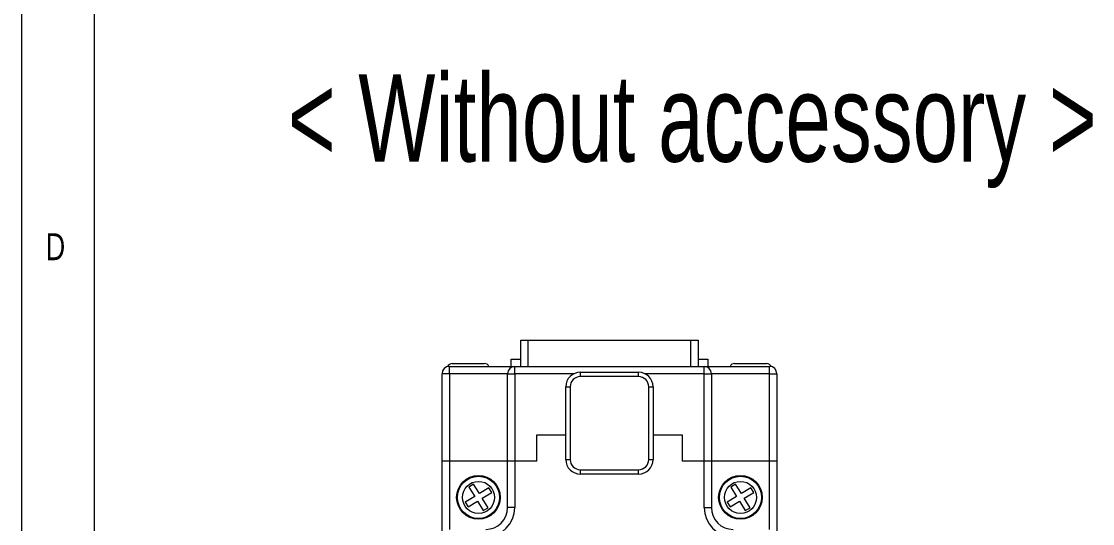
# Model space of a CAD drawing. Header units: millimetres. Extents: x 5 to 415, y 5 to 292.
# Drawn here: x 5 to 78.6, y 104.7 to 139.2 of the extents above; entities that cross this region are included whole.
import ezdxf

# ---------------------------------------------------------------- set-up
doc = ezdxf.new("R2010")
doc.units = ezdxf.units.MM
doc.linetypes.add('CENTERX2', pattern=[20.32, 12.7, -2.54, 2.54, -2.54])
doc.layers.add('CENTER_LINE', color=7, linetype='CENTERX2')
doc.styles.add('SLDTEXTSTYLE0', font='TXT', dxfattribs={"width": 0.7})
doc.styles.add('SLDTEXTSTYLE1', font='TXT', dxfattribs={"width": 0.75})

msp = doc.modelspace()

# ---------------------------------------------------------------- linework, layer by layer
at = {"color": 7, "linetype": 'Continuous', "lineweight": 18}
for p, q in [((5, 292), (5, 5)), ((10, 287), (10, 10)), ((39.301, 115.515), (39.301, 117.315)), ((39.301, 117.315), (39.801, 117.315)), ((39.801, 117.315), (39.801, 115.515)), ((39.801, 117.315), (51.001, 117.315)), ((51.001, 115.515), (51.001, 117.315)), ((51.001, 117.315), (51.501, 117.315)), ((51.501, 117.315), (51.501, 115.515)), ((34.6, 115.715), (36.801, 115.715)), ((38.651, 115.515), (38.651, 116.015)), ((38.651, 116.015), (39.301, 116.015)), ((51.501, 116.015), (52.151, 116.015)), ((52.151, 116.015), (52.151, 115.515)), ((54, 115.715), (56.201, 115.715)), ((33.901, 109.015), (33.901, 115.015)), ((34.401, 115.015), (33.901, 115.015)), ((34.401, 115.015), (34.401, 115.515)), ((34.401, 115.515), (38.901, 115.515)), ((34.401, 115.015), (34.401, 109.015)), ((38.401, 115.015), (34.401, 115.015)), ((38.401, 115.015), (38.901, 115.015)), ((38.401, 109.015), (38.401, 115.015)), ((38.901, 115.015), (38.901, 115.515)), ((38.901, 115.515), (51.901, 115.515)), ((38.901, 115.015), (38.901, 109.015)), ((43.401, 114.815), (43.401, 115.115)), ((43.401, 115.115), (47.401, 115.115)), ((47.401, 114.815), (43.401, 114.815)), ((47.401, 114.815), (47.401, 115.115)), ((51.901, 115.015), (51.901, 115.515)), ((51.901, 115.515), (56.401, 115.515)), ((51.901, 109.015), (51.901, 115.015)), ((51.901, 115.015), (52.401, 115.015)), ((52.401, 115.015), (52.401, 109.015)), ((56.401, 115.015), (52.401, 115.015)), ((56.401, 115.015), (56.401, 115.515)), ((56.401, 109.015), (56.401, 115.015)), ((56.401, 115.015), (56.901, 115.015)), ((56.901, 115.015), (56.901, 109.015)), ((42.401, 114.115), (42.701, 114.115)), ((42.401, 109.115), (42.401, 114.115)), ((42.701, 114.115), (42.701, 109.115)), ((48.101, 114.115), (48.401, 114.115)), ((48.101, 109.115), (48.101, 114.115)), ((48.401, 114.115), (48.401, 109.115)), ((40.401, 110.815), (42.401, 110.815)), ((40.401, 109.015), (40.401, 110.815)), ((48.401, 110.815), (50.401, 110.815)), ((50.401, 110.815), (50.401, 109.015)), ((34.401, 109.015), (33.901, 109.015)), ((33.901, 103.815), (33.901, 109.015)), ((38.401, 109.015), (34.401, 109.015)), ((34.401, 109.015), (34.401, 104.315)), ((38.901, 109.015), (38.401, 109.015)), ((38.401, 105.815), (38.401, 109.015)), ((40.401, 109.015), (38.901, 109.015)), ((38.901, 109.015), (38.901, 105.815)), ((42.401, 109.115), (42.701, 109.115)), ((48.101, 109.115), (48.401, 109.115)), ((51.901, 109.015), (50.401, 109.015)), ((52.401, 109.015), (51.901, 109.015)), ((51.901, 105.815), (51.901, 109.015)), ((56.401, 109.015), (52.401, 109.015)), ((52.401, 109.015), (52.401, 105.815)), ((56.901, 109.015), (56.401, 109.015)), ((56.401, 104.315), (56.401, 109.015)), ((56.901, 109.015), (56.901, 103.815)), ((43.401, 108.115), (43.401, 108.415)), ((43.401, 108.415), (47.401, 108.415)), ((47.401, 108.115), (47.401, 108.415)), ((47.401, 108.115), (43.401, 108.115)), ((36.067, 107.424), (35.743, 107.226)), ((35.743, 107.226), (36.14, 106.578)), ((36.464, 106.776), (36.067, 107.424)), ((37.112, 107.173), (36.464, 106.776)), ((36.662, 106.452), (37.31, 106.849)), ((37.31, 106.849), (37.112, 107.173)), ((54.067, 107.424), (53.743, 107.226)), ((53.743, 107.226), (54.14, 106.578)), ((54.464, 106.776), (54.067, 107.424)), ((55.112, 107.173), (54.464, 106.776)), ((54.662, 106.452), (55.31, 106.849)), ((55.31, 106.849), (55.112, 107.173)), ((36.14, 106.578), (35.492, 106.181)), ((35.492, 106.181), (35.69, 105.857)), ((35.69, 105.857), (36.338, 106.254)), ((36.338, 106.254), (36.735, 105.605)), ((37.059, 105.804), (36.662, 106.452)), ((54.14, 106.578), (53.492, 106.181)), ((53.492, 106.181), (53.69, 105.857)), ((53.69, 105.857), (54.338, 106.254)), ((54.338, 106.254), (54.735, 105.605)), ((55.059, 105.804), (54.662, 106.452)), ((36.735, 105.605), (37.059, 105.804)), ((38.901, 105.815), (38.401, 105.815)), ((51.901, 105.815), (52.401, 105.815)), ((54.735, 105.605), (55.059, 105.804))]:
    msp.add_line(p, q, dxfattribs=at)
at = {"color": 8, "linetype": 'Continuous', "lineweight": 18}
for p, q in [((42.965, 115.015), (38.901, 115.015)), ((51.901, 115.015), (47.837, 115.015))]:
    msp.add_line(p, q, dxfattribs=at)
at = {"color": 7, "linetype": 'Continuous', "lineweight": 18}
for centre, radius in [((36.401, 106.515), 1.5), ((36.401, 106.515), 1.449), ((36.401, 106.515), 1.101), ((54.401, 106.515), 1.5), ((54.401, 106.515), 1.449), ((54.401, 106.515), 1.101)]:
    msp.add_circle(centre, radius, dxfattribs=at)
for centre, radius, start, end in [((34.6, 115.365), 0.35, 90, 157.40763), ((36.801, 115.365), 0.35, 25.37693, 90), ((54, 115.365), 0.35, 90, 154.62307), ((56.201, 115.365), 0.35, 22.59237, 90), ((34.401, 115.015), 0.5, 90, 180), ((38.901, 115.015), 0.5, 90, 180), ((43.401, 114.115), 1, 90, 180), ((43.401, 114.115), 0.7, 90, 180), ((47.401, 114.115), 1, 0, 90), ((47.401, 114.115), 0.7, 0, 90), ((51.901, 115.015), 0.5, 0, 90), ((56.401, 115.015), 0.5, 0, 90), ((43.401, 109.115), 1, 180, 270), ((43.401, 109.115), 0.7, 180, 270), ((47.401, 109.115), 0.7, 270, 0), ((47.401, 109.115), 1, 270, 0), ((36.901, 105.815), 2, 270, 0), ((36.901, 105.815), 1.5, 270, 0), ((53.901, 105.815), 2, 180, 270), ((53.901, 105.815), 1.5, 180, 270)]:
    msp.add_arc(centre, radius, start, end, dxfattribs=at)

# ---------------------------------------------------------------- texts
at = {"color": 7, "linetype": 'Continuous', "lineweight": 0, "insert": (6.667, 124.668), "char_height": 1.852, "attachment_point": 1, "style": 'SLDTEXTSTYLE1'}
msp.add_mtext('D', dxfattribs=at)
at = {"layer": 'CENTER_LINE', "insert": (23.304, 135.583), "char_height": 6, "attachment_point": 1, "style": 'SLDTEXTSTYLE0'}
msp.add_mtext('< Without accessory >', dxfattribs=at)

doc.saveas('drawing.dxf')
